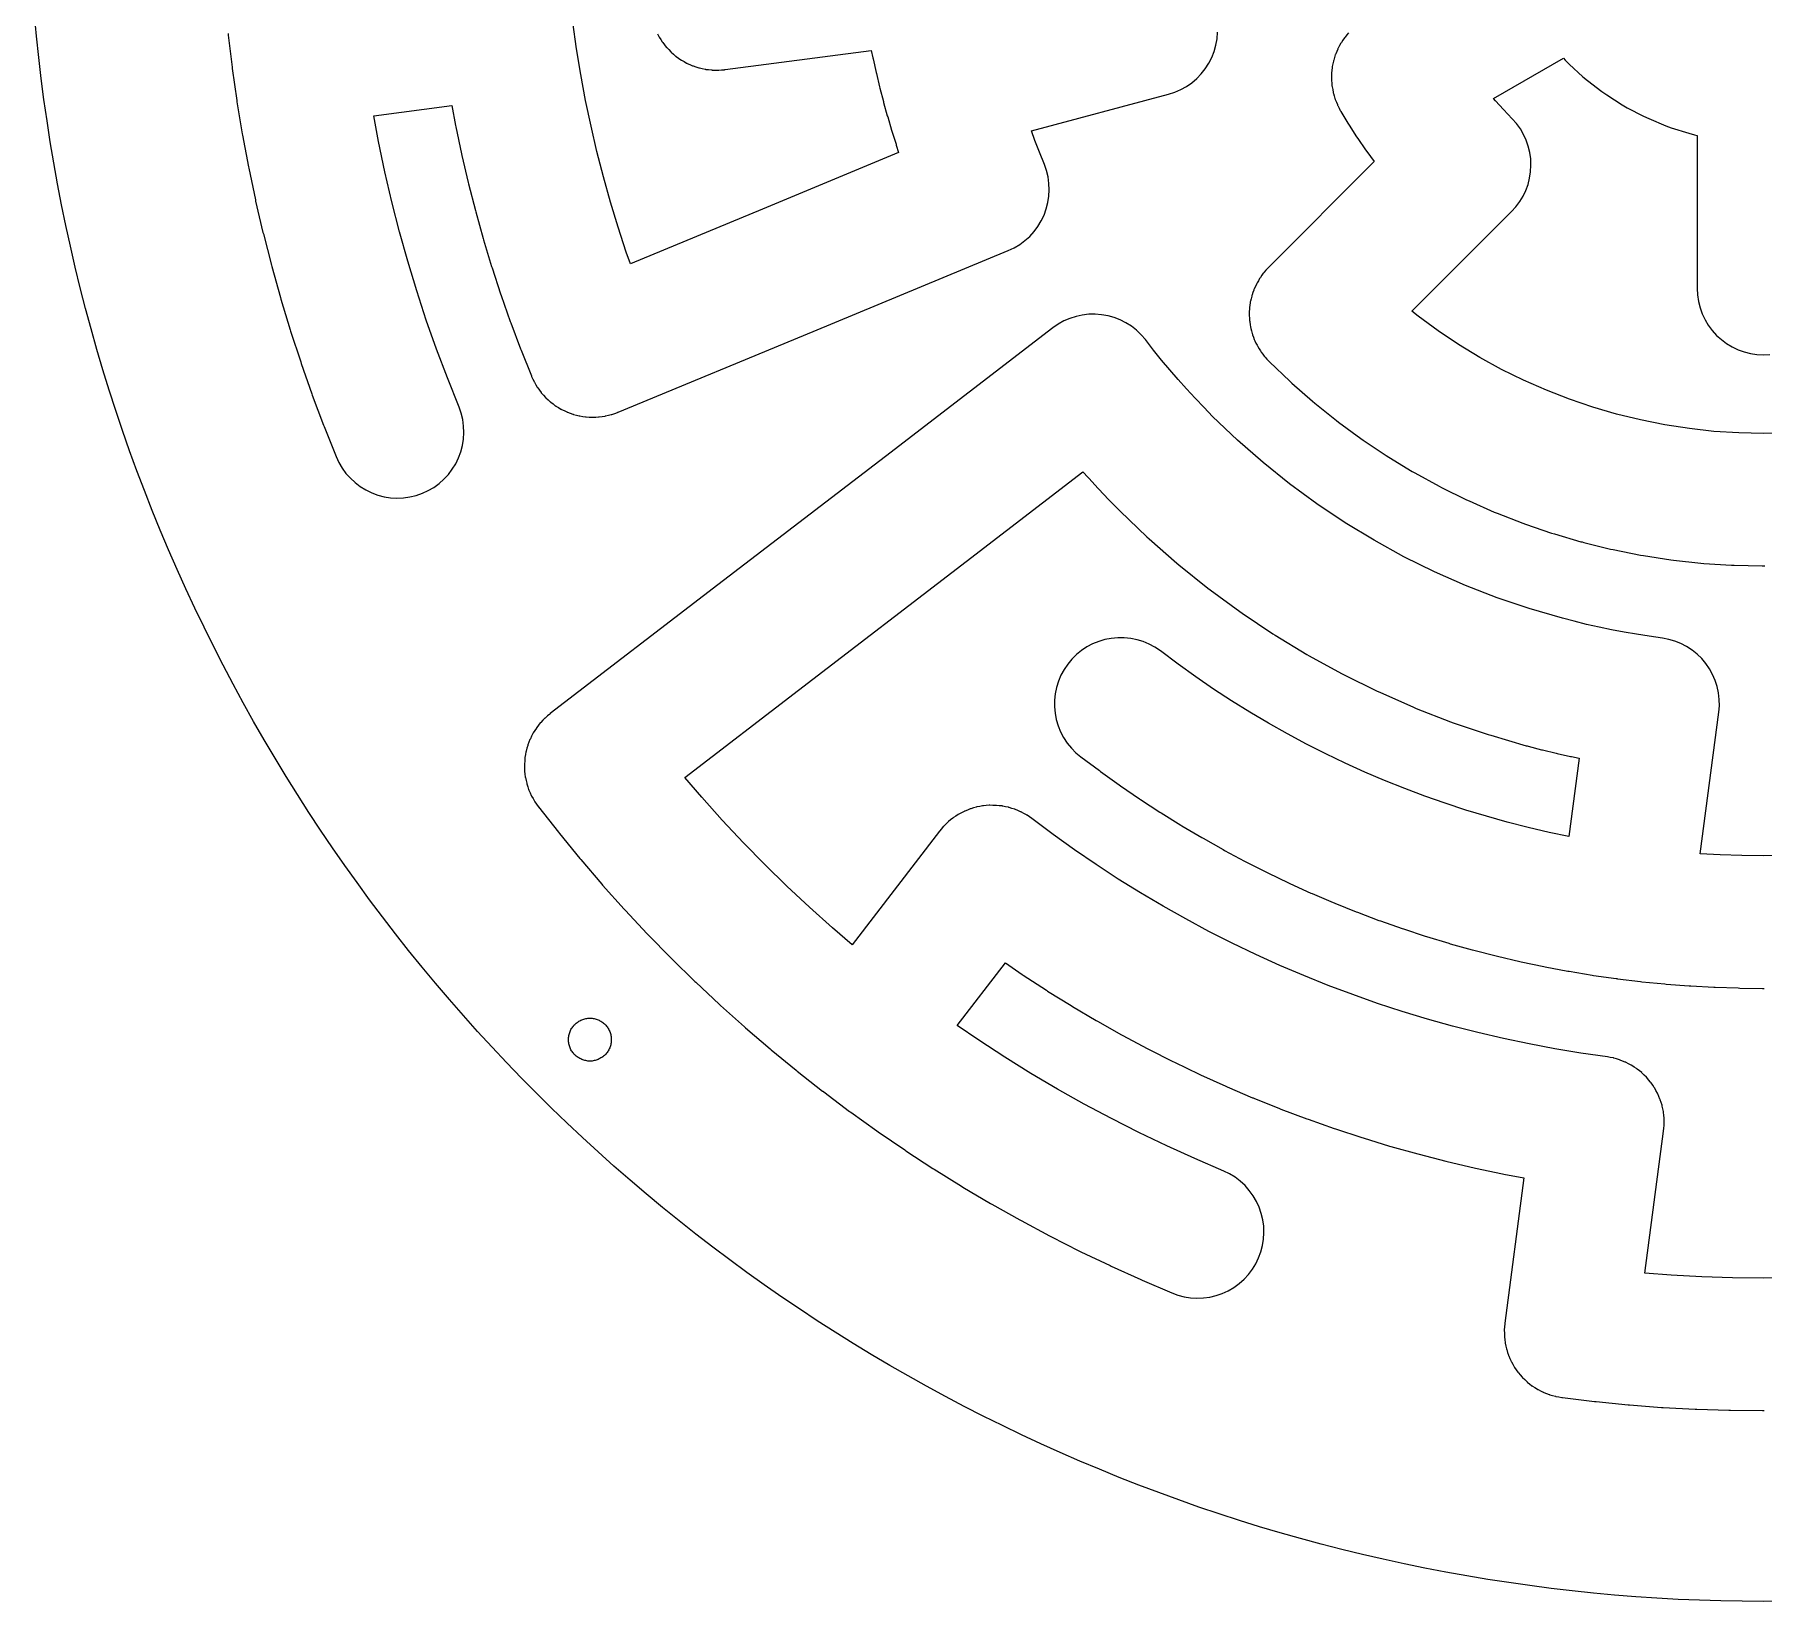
# Model space of a CAD drawing. Header units: millimetres. Extents: x -138 to 138, y -138 to 138.
# Drawn here: x -137.1 to 0, y -137.6 to -13.4 of the extents above; entities that cross this region are included whole.
import ezdxf

# ---------------------------------------------------------------- set-up
doc = ezdxf.new("R2010")
doc.units = ezdxf.units.MM
doc.layers.add('CUT', color=1, linetype='Continuous')

msp = doc.modelspace()

# ---------------------------------------------------------------- linework, layer by layer
at = {"layer": 'CUT'}
for points in [[(1.69, -137.56), (0, -137.57), (-1.69, -137.56), (-3.38, -137.53), (-5.06, -137.48), (-6.75, -137.41), (-8.44, -137.31), (-10.12, -137.2), (-11.8, -137.07), (-13.48, -136.91), (-15.16, -136.74), (-16.84, -136.54), (-18.51, -136.32), (-20.19, -136.08), (-21.85, -135.83), (-23.52, -135.55), (-25.18, -135.25), (-26.84, -134.93), (-28.49, -134.59), (-30.14, -134.23), (-31.79, -133.85), (-33.43, -133.45), (-35.06, -133.03), (-36.69, -132.59), (-38.32, -132.13), (-39.94, -131.65), (-41.55, -131.15), (-43.15, -130.63), (-44.75, -130.09), (-46.35, -129.53), (-47.93, -128.95), (-49.51, -128.36), (-51.08, -127.74), (-52.65, -127.1), (-54.2, -126.45), (-55.75, -125.77), (-57.29, -125.08), (-58.82, -124.37), (-60.34, -123.63), (-61.85, -122.88), (-63.36, -122.12), (-64.85, -121.33), (-66.34, -120.52), (-67.81, -119.7), (-69.27, -118.86), (-70.73, -118), (-72.17, -117.12), (-73.6, -116.23), (-75.02, -115.32), (-76.43, -114.39), (-77.83, -113.44), (-79.22, -112.48), (-80.59, -111.5), (-81.95, -110.5), (-83.3, -109.49), (-84.64, -108.46), (-85.96, -107.41), (-87.28, -106.35), (-88.57, -105.27), (-89.86, -104.17), (-91.13, -103.06), (-92.39, -101.94), (-93.63, -100.79), (-94.86, -99.64), (-96.08, -98.47), (-97.28, -97.28), (-98.47, -96.08), (-99.64, -94.86), (-100.79, -93.63), (-101.94, -92.39), (-103.06, -91.13), (-104.17, -89.86), (-105.27, -88.57), (-106.35, -87.28), (-107.41, -85.96), (-108.46, -84.64), (-109.49, -83.3), (-110.5, -81.95), (-111.5, -80.59), (-112.48, -79.22), (-113.44, -77.83), (-114.39, -76.43), (-115.32, -75.02), (-116.23, -73.6), (-117.12, -72.17), (-118, -70.73), (-118.86, -69.27), (-119.7, -67.81), (-120.52, -66.34), (-121.33, -64.85), (-122.12, -63.36), (-122.88, -61.85), (-123.63, -60.34), (-124.37, -58.82), (-125.08, -57.29), (-125.77, -55.75), (-126.45, -54.2), (-127.1, -52.65), (-127.74, -51.08), (-128.36, -49.51), (-128.95, -47.93), (-129.53, -46.35), (-130.09, -44.75), (-130.63, -43.15), (-131.15, -41.55), (-131.65, -39.94), (-132.13, -38.32), (-132.59, -36.69), (-133.03, -35.06), (-133.45, -33.43), (-133.85, -31.79), (-134.23, -30.14), (-134.59, -28.49), (-134.93, -26.84), (-135.25, -25.18), (-135.55, -23.52), (-135.83, -21.85), (-136.08, -20.19), (-136.32, -18.51), (-136.54, -16.84), (-136.74, -15.16), (-136.91, -13.48), (-137.07, -11.8)], [(-121.73, -13.27), (-121.72, -13.39), (-121.41, -15.93), (-121.41, -15.95), (-121.4, -15.98), (-121.4, -16.01), (-121.4, -16.04), (-121.04, -18.57), (-121.02, -18.68), (-120.6, -21.21), (-120.58, -21.32), (-120.11, -23.83), (-120.09, -23.95), (-119.56, -26.45), (-119.54, -26.56), (-118.96, -29.05), (-118.93, -29.16), (-118.29, -31.64), (-118.26, -31.75), (-117.58, -34.21), (-117.54, -34.32), (-116.8, -36.77), (-116.77, -36.88), (-115.97, -39.31), (-115.93, -39.42), (-115.09, -41.83), (-115.05, -41.93), (-114.15, -44.33), (-114.11, -44.43), (-113.15, -46.81), (-112.94, -47.28), (-112.68, -47.72), (-112.38, -48.14), (-112.03, -48.52), (-111.66, -48.87), (-111.24, -49.18), (-110.81, -49.45), (-110.34, -49.68), (-109.86, -49.86), (-109.36, -49.99), (-108.85, -50.07), (-108.34, -50.1), (-107.82, -50.08), (-107.31, -50.01), (-106.81, -49.89), (-106.32, -49.72), (-105.86, -49.51), (-105.41, -49.25), (-104.99, -48.95), (-104.61, -48.6), (-104.26, -48.23), (-103.95, -47.82), (-103.68, -47.38), (-103.45, -46.91), (-103.27, -46.43), (-103.14, -45.93), (-103.06, -45.42), (-103.03, -44.91), (-103.05, -44.39), (-103.12, -43.88), (-103.24, -43.38), (-103.41, -42.9), (-104.34, -40.58), (-105.2, -38.29), (-106.01, -35.99), (-106.77, -33.66), (-107.48, -31.33), (-108.14, -28.98), (-108.74, -26.61), (-109.3, -24.23), (-109.8, -21.84), (-110.18, -19.8), (-103.99, -18.99), (-103.69, -20.57), (-103.67, -20.68), (-103.22, -22.82), (-103.19, -22.94), (-102.69, -25.07), (-102.67, -25.18), (-102.12, -27.3), (-102.09, -27.41), (-101.5, -29.53), (-101.47, -29.64), (-100.83, -31.73), (-100.8, -31.84), (-100.12, -33.92), (-100.08, -34.03), (-99.35, -36.1), (-99.31, -36.21), (-98.54, -38.26), (-98.5, -38.37), (-97.68, -40.4), (-97.67, -40.43), (-97.66, -40.45), (-97.56, -40.66), (-97.47, -40.87), (-97.45, -40.89), (-97.44, -40.92), (-97.32, -41.12), (-97.21, -41.31), (-97.19, -41.34), (-97.18, -41.36), (-97.04, -41.54), (-96.91, -41.73), (-96.89, -41.75), (-96.87, -41.77), (-96.72, -41.94), (-96.56, -42.12), (-96.54, -42.14), (-96.52, -42.16), (-96.35, -42.31), (-96.19, -42.47), (-96.16, -42.48), (-96.14, -42.5), (-95.96, -42.64), (-95.78, -42.78), (-95.75, -42.79), (-95.73, -42.81), (-95.53, -42.93), (-95.34, -43.05), (-95.31, -43.06), (-95.29, -43.07), (-95.08, -43.17), (-94.87, -43.27), (-94.85, -43.28), (-94.82, -43.29), (-94.61, -43.37), (-94.39, -43.45), (-94.36, -43.46), (-94.34, -43.47), (-94.11, -43.52), (-93.89, -43.58), (-93.86, -43.59), (-93.84, -43.59), (-93.61, -43.63), (-93.38, -43.66), (-93.35, -43.66), (-93.33, -43.67), (-93.1, -43.68), (-92.87, -43.69), (-92.84, -43.69), (-92.81, -43.69), (-92.58, -43.68), (-92.35, -43.67), (-92.33, -43.67), (-92.3, -43.67), (-92.07, -43.64), (-91.84, -43.6), (-91.82, -43.6), (-91.79, -43.59), (-91.57, -43.54), (-91.34, -43.48), (-91.32, -43.47), (-91.29, -43.47), (-91.07, -43.39), (-90.86, -43.32), (-90.83, -43.3), (-90.8, -43.29), (-75.33, -36.89), (-59.87, -30.48), (-59.4, -30.26), (-58.96, -30), (-58.55, -29.69), (-58.17, -29.35), (-57.82, -28.97), (-57.52, -28.56), (-57.25, -28.12), (-57.03, -27.66), (-56.86, -27.18), (-56.73, -26.68), (-56.65, -26.17), (-56.62, -25.66), (-56.65, -25.15), (-56.72, -24.64), (-56.84, -24.14), (-57.01, -23.66), (-57.4, -22.68), (-57.77, -21.74), (-58.04, -20.99), (-47.16, -18.07), (-46.67, -17.91), (-46.2, -17.71), (-45.75, -17.46), (-45.32, -17.17), (-44.93, -16.83), (-44.57, -16.46), (-44.25, -16.06), (-43.97, -15.63), (-43.74, -15.17), (-43.55, -14.69), (-43.41, -14.19), (-43.31, -13.69), (-43.27, -13.17)], [(-87.68, -13.3), (-87.57, -13.5), (-87.56, -13.53), (-87.55, -13.55), (-87.42, -13.74), (-87.3, -13.94), (-87.28, -13.96), (-87.27, -13.99), (-87.12, -14.16), (-86.98, -14.35), (-86.96, -14.37), (-86.95, -14.39), (-86.79, -14.55), (-86.63, -14.72), (-86.61, -14.74), (-86.59, -14.76), (-86.41, -14.91), (-86.24, -15.06), (-86.22, -15.07), (-86.2, -15.09), (-86.01, -15.22), (-85.82, -15.35), (-85.8, -15.37), (-85.77, -15.39), (-85.57, -15.5), (-85.37, -15.61), (-85.35, -15.62), (-85.32, -15.64), (-85.11, -15.73), (-84.9, -15.82), (-84.88, -15.83), (-84.85, -15.84), (-84.63, -15.91), (-84.41, -15.98), (-84.39, -15.99), (-84.36, -16), (-84.13, -16.05), (-83.91, -16.1), (-83.88, -16.1), (-83.85, -16.11), (-83.63, -16.13), (-83.4, -16.16), (-83.37, -16.16), (-83.34, -16.17), (-83.11, -16.17), (-82.89, -16.18), (-82.86, -16.17), (-82.83, -16.17), (-82.6, -16.16), (-82.37, -16.14), (-82.34, -16.13), (-82.31, -16.13), (-70.73, -14.61), (-70.6, -15.21), (-70.59, -15.29), (-70.35, -16.36), (-70.33, -16.44), (-70.07, -17.51), (-70.05, -17.59), (-69.77, -18.65), (-69.77, -18.67), (-69.76, -18.69), (-69.76, -18.71), (-69.75, -18.73), (-69.46, -19.79), (-69.43, -19.87), (-69.13, -20.92), (-69.1, -21.01), (-68.77, -22.05), (-68.75, -22.13), (-68.56, -22.71), (-79.35, -27.19), (-89.83, -31.53), (-90.16, -30.6), (-90.8, -28.63), (-91.41, -26.64), (-91.96, -24.64), (-92.48, -22.63), (-92.95, -20.61), (-93.38, -18.57), (-93.76, -16.53), (-94.1, -14.48), (-94.4, -12.37)], [(-32.89, -13.22), (-33.03, -13.38), (-33.17, -13.55), (-33.19, -13.58), (-33.22, -13.62), (-33.34, -13.79), (-33.46, -13.97), (-33.48, -14.01), (-33.5, -14.04), (-33.6, -14.23), (-33.71, -14.42), (-33.73, -14.46), (-33.75, -14.5), (-33.83, -14.7), (-33.91, -14.89), (-33.93, -14.93), (-33.94, -14.97), (-34.01, -15.18), (-34.07, -15.38), (-34.08, -15.43), (-34.09, -15.47), (-34.13, -15.68), (-34.18, -15.89), (-34.18, -15.93), (-34.19, -15.97), (-34.21, -16.19), (-34.24, -16.4), (-34.24, -16.44), (-34.24, -16.49), (-34.24, -16.7), (-34.25, -16.91), (-34.24, -16.96), (-34.24, -17), (-34.22, -17.21), (-34.21, -17.43), (-34.2, -17.47), (-34.19, -17.51), (-34.15, -17.72), (-34.11, -17.94), (-34.1, -17.98), (-34.09, -18.02), (-34.03, -18.22), (-33.97, -18.43), (-33.96, -18.47), (-33.94, -18.51), (-33.86, -18.71), (-33.78, -18.91), (-33.76, -18.95), (-33.75, -18.99), (-33.64, -19.18), (-33.55, -19.37), (-33.52, -19.4), (-33.5, -19.44), (-32.94, -20.38), (-32.85, -20.53), (-32.26, -21.45), (-32.16, -21.59), (-31.54, -22.49), (-31.44, -22.63), (-30.85, -23.42), (-39.23, -31.81), (-39.27, -31.85), (-39.31, -31.89), (-39.44, -32.04), (-39.58, -32.19), (-39.61, -32.23), (-39.65, -32.28), (-39.76, -32.44), (-39.88, -32.6), (-39.91, -32.65), (-39.95, -32.7), (-40.04, -32.87), (-40.15, -33.04), (-40.17, -33.09), (-40.2, -33.14), (-40.28, -33.33), (-40.37, -33.51), (-40.39, -33.56), (-40.41, -33.61), (-40.47, -33.8), (-40.54, -33.99), (-40.56, -34.05), (-40.57, -34.1), (-40.62, -34.3), (-40.67, -34.49), (-40.68, -34.55), (-40.69, -34.61), (-40.71, -34.8), (-40.74, -35), (-40.75, -35.06), (-40.75, -35.12), (-40.76, -35.32), (-40.77, -35.52), (-40.76, -35.57), (-40.77, -35.63), (-40.75, -35.83), (-40.74, -36.03), (-40.73, -36.09), (-40.73, -36.15), (-40.7, -36.34), (-40.67, -36.54), (-40.65, -36.6), (-40.64, -36.65), (-40.59, -36.85), (-40.54, -37.04), (-40.52, -37.1), (-40.51, -37.15), (-40.44, -37.34), (-40.37, -37.53), (-40.34, -37.58), (-40.32, -37.63), (-40.23, -37.81), (-40.15, -37.99), (-40.12, -38.04), (-40.09, -38.09), (-39.99, -38.26), (-39.88, -38.43), (-39.85, -38.48), (-39.82, -38.53), (-39.7, -38.69), (-39.58, -38.85), (-39.54, -38.89), (-39.5, -38.94), (-39.36, -39.08), (-39.23, -39.23), (-39.19, -39.27), (-39.15, -39.31), (-37.56, -40.83), (-37.4, -40.98), (-35.75, -42.43), (-35.57, -42.57), (-33.86, -43.94), (-33.68, -44.08), (-31.91, -45.38), (-31.73, -45.51), (-29.91, -46.73), (-29.71, -46.85), (-27.84, -47.99), (-27.64, -48.1), (-25.72, -49.16), (-25.52, -49.26), (-23.55, -50.23), (-23.34, -50.33), (-21.34, -51.21), (-21.12, -51.3), (-19.08, -52.09), (-18.87, -52.17), (-16.79, -52.88), (-16.57, -52.94), (-14.47, -53.56), (-14.36, -53.58), (-14.25, -53.62), (-12.12, -54.14), (-11.9, -54.19), (-9.75, -54.62), (-9.52, -54.66), (-7.35, -54.99), (-7.13, -55.02), (-4.95, -55.26), (-4.72, -55.28), (-2.53, -55.42), (-2.31, -55.43), (-0.11, -55.48), (0.11, -55.48)], [(1.96, -44.94), (0, -44.98), (-1.96, -44.94), (-3.92, -44.81), (-5.87, -44.59), (-7.81, -44.29), (-9.74, -43.91), (-11.64, -43.45), (-13.53, -42.9), (-15.38, -42.27), (-17.21, -41.55), (-19.01, -40.76), (-20.77, -39.9), (-22.49, -38.95), (-24.17, -37.93), (-25.8, -36.84), (-27.38, -35.68), (-27.87, -35.29), (-19.97, -27.39), (-19.62, -27.01), (-19.32, -26.6), (-19.06, -26.17), (-18.84, -25.71), (-18.66, -25.23), (-18.54, -24.73), (-18.46, -24.23), (-18.43, -23.72), (-18.45, -23.21), (-18.52, -22.71), (-18.64, -22.21), (-18.8, -21.73), (-19.02, -21.27), (-19.27, -20.82), (-19.57, -20.41), (-19.91, -20.03), (-20.61, -19.3), (-21.23, -18.62), (-21.4, -18.42), (-15.86, -15.22), (-15.71, -15.39), (-15.39, -15.71), (-14.31, -16.7), (-13.96, -16.99), (-12.8, -17.88), (-12.42, -18.14), (-11.19, -18.93), (-10.8, -19.16), (-9.5, -19.83), (-9.09, -20.02), (-7.74, -20.58), (-7.31, -20.74), (-5.91, -21.18), (-5.47, -21.3), (-5.25, -21.35), (-5.25, -33.49), (-5.22, -34), (-5.15, -34.51), (-5.02, -35.01), (-4.85, -35.5), (-4.63, -35.96), (-4.37, -36.4), (-4.06, -36.82), (-3.71, -37.2), (-3.33, -37.54), (-2.92, -37.85), (-2.47, -38.12), (-2.01, -38.34), (-1.52, -38.51), (-1.02, -38.64), (-0.51, -38.71), (0, -38.74), (0.51, -38.71)], [(1.71, -78.45), (0, -78.47), (-1.71, -78.45), (-3.42, -78.39), (-5.01, -78.3), (-3.54, -67.08), (-3.49, -66.57), (-3.5, -66.06), (-3.56, -65.55), (-3.67, -65.05), (-3.82, -64.56), (-4.03, -64.09), (-4.27, -63.64), (-4.56, -63.22), (-4.89, -62.83), (-5.26, -62.47), (-5.66, -62.15), (-6.09, -61.87), (-6.54, -61.63), (-7.02, -61.44), (-7.51, -61.3), (-8.01, -61.2), (-9.06, -61.05), (-10.05, -60.9), (-11.05, -60.73), (-12.04, -60.54), (-13.03, -60.33), (-14.02, -60.11), (-15, -59.87), (-15.94, -59.63), (-18.56, -58.86), (-21.11, -58), (-23.62, -57.02), (-26.08, -55.94), (-28.5, -54.75), (-30.86, -53.45), (-33.16, -52.06), (-35.4, -50.56), (-37.57, -48.97), (-39.67, -47.28), (-41.7, -45.51), (-43.67, -43.62), (-44.35, -42.92), (-45.05, -42.19), (-45.73, -41.45), (-46.41, -40.7), (-47.07, -39.93), (-47.71, -39.16), (-48.35, -38.37), (-48.99, -37.54), (-49.33, -37.15), (-49.7, -36.8), (-50.1, -36.48), (-50.54, -36.21), (-50.99, -35.98), (-51.47, -35.79), (-51.96, -35.65), (-52.47, -35.56), (-52.98, -35.52), (-53.49, -35.53), (-54, -35.59), (-54.5, -35.7), (-54.99, -35.86), (-55.46, -36.06), (-55.91, -36.31), (-56.33, -36.61), (-69.61, -46.8), (-82.9, -56.99), (-96.18, -67.18), (-96.2, -67.2), (-96.22, -67.22), (-96.4, -67.37), (-96.57, -67.52), (-96.59, -67.54), (-96.61, -67.56), (-96.77, -67.72), (-96.93, -67.89), (-96.95, -67.91), (-96.97, -67.93), (-97.11, -68.11), (-97.25, -68.29), (-97.27, -68.31), (-97.28, -68.34), (-97.41, -68.53), (-97.53, -68.72), (-97.54, -68.75), (-97.56, -68.77), (-97.66, -68.98), (-97.76, -69.18), (-97.78, -69.21), (-97.79, -69.23), (-97.87, -69.45), (-97.95, -69.66), (-97.96, -69.69), (-97.97, -69.71), (-98.03, -69.94), (-98.1, -70.16), (-98.1, -70.18), (-98.11, -70.21), (-98.15, -70.44), (-98.19, -70.66), (-98.19, -70.69), (-98.19, -70.72), (-98.21, -70.95), (-98.23, -71.18), (-98.23, -71.21), (-98.23, -71.23), (-98.23, -71.46), (-98.22, -71.69), (-98.22, -71.72), (-98.22, -71.75), (-98.19, -71.98), (-98.16, -72.2), (-98.16, -72.23), (-98.15, -72.26), (-98.1, -72.48), (-98.05, -72.71), (-98.05, -72.73), (-98.04, -72.76), (-97.97, -72.98), (-97.9, -73.2), (-97.88, -73.22), (-97.88, -73.25), (-97.78, -73.46), (-97.69, -73.67), (-97.68, -73.7), (-97.67, -73.72), (-97.55, -73.92), (-97.44, -74.12), (-97.42, -74.14), (-97.41, -74.17), (-97.28, -74.36), (-97.15, -74.54), (-97.13, -74.57), (-97.11, -74.59), (-95.53, -76.6), (-95.46, -76.69), (-93.84, -78.67), (-93.77, -78.75), (-92.1, -80.7), (-92.03, -80.78), (-90.32, -82.69), (-90.24, -82.77), (-88.49, -84.64), (-88.42, -84.72), (-86.63, -86.55), (-86.55, -86.63), (-84.72, -88.42), (-84.64, -88.49), (-82.77, -90.24), (-82.69, -90.32), (-80.78, -92.03), (-80.7, -92.1), (-78.75, -93.77), (-78.67, -93.84), (-76.69, -95.46), (-76.6, -95.53), (-74.59, -97.11), (-74.57, -97.13), (-74.54, -97.15), (-74.52, -97.16), (-74.5, -97.18), (-72.45, -98.72), (-72.36, -98.78), (-70.28, -100.27), (-70.19, -100.34), (-68.08, -101.78), (-67.98, -101.85), (-65.84, -103.24), (-65.75, -103.31), (-63.57, -104.66), (-63.48, -104.72), (-61.28, -106.02), (-61.18, -106.07), (-58.95, -107.33), (-58.85, -107.38), (-56.59, -108.59), (-56.49, -108.64), (-54.21, -109.8), (-54.11, -109.85), (-51.8, -110.95), (-51.7, -111), (-49.37, -112.06), (-49.26, -112.1), (-46.91, -113.11), (-46.43, -113.29), (-45.93, -113.42), (-45.42, -113.5), (-44.91, -113.53), (-44.39, -113.51), (-43.88, -113.44), (-43.38, -113.32), (-42.9, -113.15), (-42.43, -112.94), (-41.98, -112.68), (-41.57, -112.38), (-41.18, -112.03), (-40.83, -111.66), (-40.52, -111.24), (-40.25, -110.81), (-40.02, -110.34), (-39.84, -109.86), (-39.71, -109.36), (-39.63, -108.85), (-39.6, -108.34), (-39.62, -107.82), (-39.69, -107.31), (-39.81, -106.81), (-39.98, -106.32), (-40.19, -105.86), (-40.45, -105.41), (-40.76, -104.99), (-41.1, -104.61), (-41.48, -104.26), (-41.89, -103.95), (-42.33, -103.68), (-42.79, -103.45), (-45.09, -102.47), (-47.31, -101.46), (-49.52, -100.41), (-51.69, -99.3), (-53.85, -98.15), (-53.85, -98.15), (-55.98, -96.95), (-58.08, -95.71), (-60.15, -94.42), (-62.2, -93.08), (-63.91, -91.91), (-60.1, -86.95), (-58.78, -87.86), (-58.68, -87.93), (-56.85, -89.12), (-56.75, -89.18), (-54.89, -90.34), (-54.79, -90.4), (-52.9, -91.52), (-52.8, -91.57), (-50.89, -92.65), (-50.79, -92.71), (-48.86, -93.74), (-48.76, -93.79), (-46.81, -94.78), (-46.7, -94.83), (-44.73, -95.78), (-44.62, -95.83), (-42.63, -96.73), (-42.52, -96.78), (-40.51, -97.64), (-40.45, -97.66), (-40.4, -97.68), (-38.37, -98.5), (-38.26, -98.54), (-36.21, -99.31), (-36.1, -99.35), (-34.03, -100.08), (-33.92, -100.12), (-31.84, -100.8), (-31.73, -100.83), (-29.64, -101.47), (-29.53, -101.5), (-27.41, -102.09), (-27.3, -102.12), (-25.18, -102.67), (-25.07, -102.69), (-22.94, -103.19), (-22.82, -103.22), (-20.68, -103.67), (-20.57, -103.69), (-18.99, -103.99), (-20.5, -115.51), (-20.51, -115.54), (-20.51, -115.57), (-20.53, -115.8), (-20.55, -116.03), (-20.54, -116.06), (-20.55, -116.08), (-20.54, -116.31), (-20.54, -116.54), (-20.53, -116.57), (-20.53, -116.6), (-20.5, -116.83), (-20.48, -117.05), (-20.47, -117.08), (-20.47, -117.11), (-20.42, -117.33), (-20.37, -117.56), (-20.36, -117.59), (-20.35, -117.61), (-20.28, -117.83), (-20.21, -118.05), (-20.2, -118.08), (-20.19, -118.1), (-20.1, -118.31), (-20.01, -118.52), (-19.99, -118.55), (-19.98, -118.57), (-19.87, -118.77), (-19.76, -118.97), (-19.74, -119), (-19.73, -119.02), (-19.59, -119.21), (-19.46, -119.4), (-19.44, -119.42), (-19.43, -119.44), (-19.28, -119.61), (-19.13, -119.79), (-19.11, -119.81), (-19.09, -119.83), (-18.92, -119.99), (-18.76, -120.15), (-18.74, -120.16), (-18.72, -120.18), (-18.54, -120.32), (-18.36, -120.47), (-18.33, -120.48), (-18.31, -120.5), (-18.12, -120.62), (-17.92, -120.75), (-17.9, -120.76), (-17.87, -120.77), (-17.67, -120.88), (-17.46, -120.98), (-17.44, -120.99), (-17.41, -121), (-17.2, -121.09), (-16.99, -121.17), (-16.96, -121.18), (-16.93, -121.19), (-16.71, -121.25), (-16.49, -121.31), (-16.46, -121.32), (-16.43, -121.32), (-16.21, -121.36), (-15.98, -121.4), (-15.95, -121.41), (-15.93, -121.41), (-13.39, -121.72), (-13.27, -121.73), (-10.73, -121.98), (-10.62, -121.99), (-8.07, -122.19), (-7.95, -122.19), (-5.4, -122.33), (-5.28, -122.34), (-2.73, -122.42), (-2.61, -122.42), (-0.06, -122.45), (0.06, -122.45)], [(2.44, -111.93), (0, -111.95), (-2.44, -111.93), (-4.88, -111.85), (-7.32, -111.71), (-9.39, -111.55), (-7.91, -100.28), (-7.89, -100.06), (-7.87, -99.83), (-7.87, -99.8), (-7.87, -99.77), (-7.87, -99.54), (-7.87, -99.31), (-7.87, -99.28), (-7.87, -99.26), (-7.9, -99.03), (-7.92, -98.8), (-7.93, -98.77), (-7.93, -98.74), (-7.98, -98.52), (-8.03, -98.3), (-8.04, -98.27), (-8.04, -98.24), (-8.11, -98.02), (-8.18, -97.8), (-8.19, -97.78), (-8.2, -97.75), (-8.29, -97.54), (-8.38, -97.33), (-8.39, -97.3), (-8.4, -97.28), (-8.52, -97.08), (-8.62, -96.88), (-8.64, -96.85), (-8.65, -96.83), (-8.78, -96.64), (-8.91, -96.45), (-8.93, -96.43), (-8.95, -96.4), (-9.1, -96.23), (-9.24, -96.05), (-9.26, -96.03), (-9.28, -96.01), (-9.45, -95.85), (-9.61, -95.69), (-9.63, -95.67), (-9.65, -95.65), (-9.83, -95.51), (-10.01, -95.37), (-10.03, -95.35), (-10.05, -95.33), (-10.25, -95.21), (-10.44, -95.08), (-10.46, -95.07), (-10.49, -95.05), (-10.69, -94.95), (-10.89, -94.84), (-10.92, -94.83), (-10.95, -94.82), (-11.16, -94.73), (-11.37, -94.65), (-11.4, -94.64), (-11.42, -94.63), (-11.65, -94.57), (-11.86, -94.5), (-11.89, -94.49), (-11.92, -94.49), (-12.15, -94.45), (-12.37, -94.4), (-14.48, -94.1), (-16.53, -93.76), (-18.57, -93.38), (-20.61, -92.95), (-22.63, -92.48), (-24.64, -91.96), (-26.64, -91.41), (-28.63, -90.8), (-30.6, -90.16), (-32.56, -89.47), (-34.51, -88.74), (-36.43, -87.96), (-38.34, -87.15), (-40.24, -86.29), (-42.11, -85.39), (-43.96, -84.45), (-45.79, -83.47), (-47.6, -82.45), (-49.39, -81.39), (-51.16, -80.3), (-52.9, -79.16), (-54.61, -77.99), (-56.3, -76.78), (-58.01, -75.5), (-58.19, -75.37), (-58.38, -75.24), (-58.41, -75.23), (-58.43, -75.21), (-58.63, -75.1), (-58.83, -74.99), (-58.86, -74.98), (-58.89, -74.97), (-59.1, -74.88), (-59.31, -74.79), (-59.33, -74.78), (-59.36, -74.77), (-59.58, -74.7), (-59.8, -74.63), (-59.82, -74.62), (-59.85, -74.61), (-60.08, -74.57), (-60.3, -74.52), (-60.33, -74.52), (-60.36, -74.51), (-60.58, -74.49), (-60.81, -74.46), (-60.84, -74.46), (-60.87, -74.46), (-61.1, -74.46), (-61.33, -74.45), (-61.36, -74.45), (-61.38, -74.45), (-61.61, -74.48), (-61.84, -74.49), (-61.87, -74.5), (-61.9, -74.5), (-62.12, -74.55), (-62.35, -74.59), (-62.38, -74.59), (-62.4, -74.6), (-62.62, -74.67), (-62.84, -74.73), (-62.87, -74.74), (-62.9, -74.75), (-63.11, -74.83), (-63.32, -74.92), (-63.35, -74.93), (-63.37, -74.94), (-63.58, -75.05), (-63.78, -75.15), (-63.8, -75.17), (-63.83, -75.18), (-64.02, -75.31), (-64.21, -75.43), (-64.24, -75.45), (-64.26, -75.47), (-64.44, -75.61), (-64.62, -75.75), (-64.64, -75.77), (-64.66, -75.79), (-64.82, -75.95), (-64.99, -76.11), (-65.01, -76.13), (-65.03, -76.15), (-65.17, -76.33), (-65.32, -76.5), (-72.24, -85.52), (-73.81, -84.17), (-75.63, -82.54), (-77.42, -80.87), (-79.16, -79.16), (-80.87, -77.42), (-82.54, -75.63), (-84.17, -73.81), (-85.52, -72.24), (-76.5, -65.32), (-76.5, -65.32), (-63.22, -55.13), (-53.95, -48.01), (-53.54, -48.47), (-53.48, -48.53), (-52.74, -49.34), (-52.68, -49.4), (-51.93, -50.2), (-51.87, -50.26), (-51.1, -51.04), (-51.04, -51.09), (-50.99, -51.15), (-48.88, -53.17), (-48.71, -53.32), (-46.51, -55.25), (-46.34, -55.4), (-44.06, -57.23), (-43.87, -57.37), (-41.52, -59.09), (-41.33, -59.23), (-38.9, -60.85), (-38.71, -60.97), (-36.21, -62.49), (-36.01, -62.6), (-33.45, -64.01), (-33.25, -64.11), (-30.63, -65.41), (-30.42, -65.5), (-27.74, -66.68), (-27.53, -66.77), (-24.81, -67.83), (-24.59, -67.91), (-21.83, -68.84), (-21.61, -68.91), (-18.8, -69.73), (-18.73, -69.75), (-18.65, -69.77), (-17.59, -70.05), (-17.51, -70.07), (-16.44, -70.33), (-16.36, -70.35), (-15.29, -70.59), (-15.21, -70.6), (-14.61, -70.73), (-15.42, -76.93), (-16.98, -76.61), (-18.65, -76.22), (-20.31, -75.79), (-21.96, -75.33), (-23.6, -74.83), (-25.22, -74.3), (-26.84, -73.73), (-28.44, -73.13), (-30.03, -72.49), (-31.6, -71.82), (-33.16, -71.11), (-34.7, -70.37), (-36.23, -69.6), (-37.74, -68.79), (-39.23, -67.95), (-40.71, -67.08), (-42.16, -66.18), (-43.59, -65.24), (-45.01, -64.28), (-46.4, -63.28), (-47.81, -62.22), (-48.24, -61.93), (-48.69, -61.68), (-49.17, -61.48), (-49.66, -61.33), (-50.16, -61.23), (-50.68, -61.17), (-51.19, -61.17), (-51.7, -61.22), (-52.21, -61.32), (-52.7, -61.46), (-53.18, -61.66), (-53.64, -61.9), (-54.07, -62.18), (-54.47, -62.51), (-54.83, -62.87), (-55.16, -63.27), (-55.45, -63.69), (-55.7, -64.15), (-55.9, -64.62), (-56.05, -65.11), (-56.15, -65.62), (-56.21, -66.13), (-56.21, -66.65), (-56.16, -67.16), (-56.06, -67.66), (-55.92, -68.16), (-55.72, -68.63), (-55.48, -69.09), (-55.2, -69.52), (-54.87, -69.92), (-54.51, -70.29), (-54.11, -70.62), (-52.65, -71.71), (-52.56, -71.78), (-51.08, -72.84), (-50.98, -72.91), (-49.47, -73.94), (-49.38, -74), (-47.85, -75), (-47.75, -75.06), (-46.2, -76.03), (-46.1, -76.09), (-44.53, -77.02), (-44.43, -77.07), (-42.84, -77.97), (-42.74, -78.03), (-41.13, -78.89), (-41.03, -78.94), (-39.4, -79.77), (-39.3, -79.82), (-37.65, -80.61), (-37.55, -80.65), (-35.88, -81.41), (-35.78, -81.45), (-34.1, -82.17), (-34.04, -82.19), (-33.99, -82.22), (-32.3, -82.9), (-32.19, -82.94), (-30.48, -83.58), (-30.37, -83.62), (-28.65, -84.23), (-28.54, -84.26), (-26.81, -84.83), (-26.7, -84.87), (-24.95, -85.4), (-24.84, -85.43), (-23.08, -85.92), (-22.97, -85.95), (-21.2, -86.4), (-21.09, -86.43), (-19.31, -86.84), (-19.2, -86.87), (-17.41, -87.24), (-17.3, -87.27), (-15.51, -87.6), (-15.39, -87.62), (-13.59, -87.92), (-13.48, -87.94), (-11.67, -88.2), (-11.64, -88.2), (-11.61, -88.2), (-11.58, -88.21), (-11.56, -88.21), (-9.74, -88.43), (-9.63, -88.44), (-7.81, -88.62), (-7.7, -88.63), (-5.88, -88.77), (-5.76, -88.78), (-3.94, -88.88), (-3.82, -88.88), (-2, -88.94), (-1.88, -88.95), (-0.06, -88.97), (0.06, -88.97)]]:
    msp.add_lwpolyline(points, dxfattribs=at)
msp.add_lwpolyline([(-91.34, -93.04), (-91.34, -93.12), (-91.34, -93.2), (-91.36, -93.29), (-91.37, -93.37), (-91.39, -93.45), (-91.41, -93.53), (-91.44, -93.61), (-91.47, -93.69), (-91.5, -93.76), (-91.54, -93.84), (-91.58, -93.91), (-91.62, -93.98), (-91.67, -94.05), (-91.72, -94.12), (-91.78, -94.18), (-91.83, -94.24), (-91.89, -94.3), (-91.96, -94.35), (-92.02, -94.4), (-92.09, -94.45), (-92.16, -94.49), (-92.24, -94.54), (-92.31, -94.57), (-92.39, -94.61), (-92.46, -94.64), (-92.54, -94.66), (-92.62, -94.69), (-92.7, -94.7), (-92.79, -94.72), (-92.87, -94.73), (-92.95, -94.73), (-93.04, -94.74), (-93.12, -94.73), (-93.2, -94.73), (-93.29, -94.72), (-93.37, -94.7), (-93.45, -94.69), (-93.53, -94.66), (-93.61, -94.64), (-93.69, -94.61), (-93.76, -94.57), (-93.84, -94.54), (-93.91, -94.49), (-93.98, -94.45), (-94.05, -94.4), (-94.12, -94.35), (-94.18, -94.3), (-94.24, -94.24), (-94.3, -94.18), (-94.35, -94.12), (-94.4, -94.05), (-94.45, -93.98), (-94.49, -93.91), (-94.54, -93.84), (-94.57, -93.76), (-94.61, -93.69), (-94.64, -93.61), (-94.66, -93.53), (-94.69, -93.45), (-94.7, -93.37), (-94.72, -93.29), (-94.73, -93.2), (-94.73, -93.12), (-94.74, -93.04), (-94.73, -92.95), (-94.73, -92.87), (-94.72, -92.79), (-94.7, -92.7), (-94.69, -92.62), (-94.66, -92.54), (-94.64, -92.46), (-94.61, -92.39), (-94.57, -92.31), (-94.54, -92.24), (-94.49, -92.16), (-94.45, -92.09), (-94.4, -92.02), (-94.35, -91.96), (-94.3, -91.89), (-94.24, -91.83), (-94.18, -91.78), (-94.12, -91.72), (-94.05, -91.67), (-93.98, -91.62), (-93.91, -91.58), (-93.84, -91.54), (-93.76, -91.5), (-93.69, -91.47), (-93.61, -91.44), (-93.53, -91.41), (-93.45, -91.39), (-93.37, -91.37), (-93.29, -91.36), (-93.2, -91.34), (-93.12, -91.34), (-93.04, -91.34), (-92.95, -91.34), (-92.87, -91.34), (-92.79, -91.36), (-92.7, -91.37), (-92.62, -91.39), (-92.54, -91.41), (-92.46, -91.44), (-92.39, -91.47), (-92.31, -91.5), (-92.24, -91.54), (-92.16, -91.58), (-92.09, -91.62), (-92.02, -91.67), (-91.96, -91.72), (-91.89, -91.78), (-91.83, -91.83), (-91.78, -91.89), (-91.72, -91.96), (-91.67, -92.02), (-91.62, -92.09), (-91.58, -92.16), (-91.54, -92.24), (-91.5, -92.31), (-91.47, -92.39), (-91.44, -92.46), (-91.41, -92.54), (-91.39, -92.62), (-91.37, -92.7), (-91.36, -92.79), (-91.34, -92.87), (-91.34, -92.95), (-91.34, -93.04)], close=True, dxfattribs=at)

doc.saveas('drawing.dxf')
